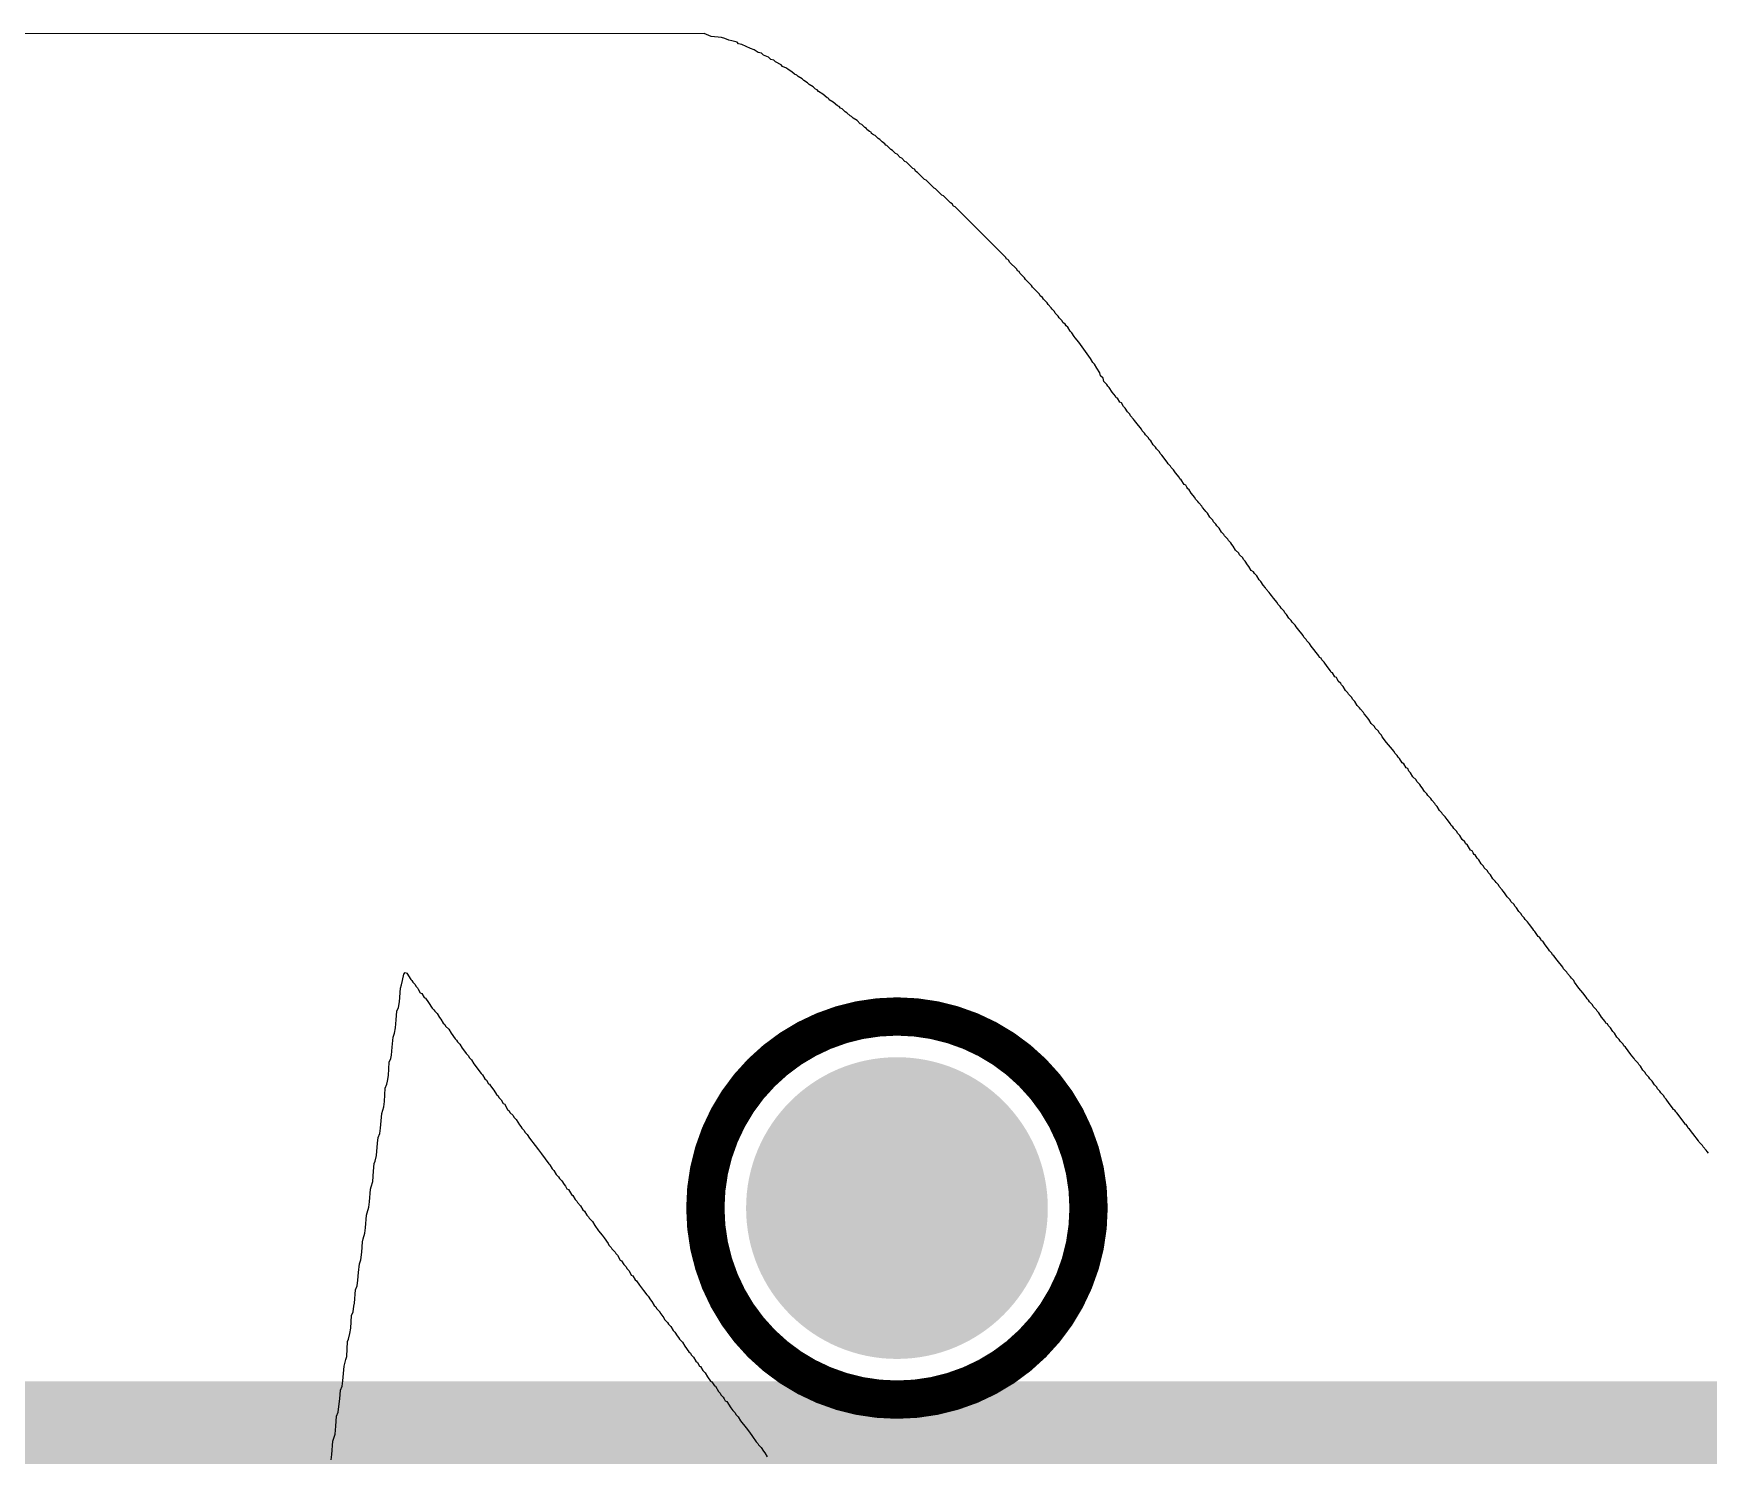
# Model space of a CAD drawing. Header units: inches. Extents: x -10 to 344, y -7 to 75.
# Drawn here: x 2.093 to 4.314, y 11.077 to 12.962 of the extents above; entities that cross this region are included whole.
import ezdxf

# ---------------------------------------------------------------- set-up
doc = ezdxf.new("R2010")
doc.units = ezdxf.units.IN
for name, color, linetype in [('Bottom Layer', 5, 'Continuous'), ('Bottom Overlay', 54, 'Continuous'), ('Drill Drawing', 1, 'Continuous'), ('Mid Layer 1', 16, 'Continuous'), ('Mid Layer 2', 76, 'Continuous'), ('Top Layer', 1, 'Continuous'), ('Top Solder', 216, 'Continuous'), ('Via Holes', 16, 'Continuous')]:
    doc.layers.add(name, color=color, linetype=linetype)

# ---------------------------------------------------------------- blocks, each defined once
blk = doc.blocks.new('DSGP_1575_18_4_A_02_117')
at = {"layer": 'Top Solder'}
blk.add_hatch(color=216, dxfattribs=at).paths.add_polyline_path([(-13.45, 1.85), (-13.45, -1.85), (-17.15, -1.85), (-17.15, 1.85)])

msp = doc.modelspace()

# ---------------------------------------------------------------- hatches: boundary and pattern name
at = {"layer": 'Bottom Layer'}
h = msp.add_hatch(color=5, dxfattribs=at)
edge = h.paths.add_edge_path()
edge.add_arc((3.2381, 11.4051), 0.2, 0, 360)
at = {"layer": 'Mid Layer 1'}
h = msp.add_hatch(color=16, dxfattribs=at)
edge = h.paths.add_edge_path()
edge.add_arc((3.2381, 11.4051), 0.2, 0, 360)
at = {"layer": 'Mid Layer 2'}
h = msp.add_hatch(color=76, dxfattribs=at)
edge = h.paths.add_edge_path()
edge.add_arc((3.2381, 11.4051), 0.2, 0, 360)
at = {"layer": 'Top Layer'}
h = msp.add_hatch(color=1, dxfattribs=at)
edge = h.paths.add_edge_path()
edge.add_arc((3.2381, 11.4051), 0.2, 0, 360)
at = {"layer": 'Via Holes'}
h = msp.add_hatch(color=7, dxfattribs=at)
edge = h.paths.add_edge_path()
edge.add_arc((3.2381, 11.4051), 0.1, 0, 360)

# ---------------------------------------------------------------- linework, layer by layer
at = {"layer": 'Bottom Overlay'}
for p, q in [((2.9825, 12.9623), (1.6716, 12.9618)), ((2.9918, 12.9581), (2.9825, 12.9623)), ((3.0053, 12.9571), (2.9918, 12.9581)), ((3.01, 12.9555), (3.0053, 12.9571)), ((3.0152, 12.9535), (3.01, 12.9555)), ((3.0194, 12.9524), (3.0152, 12.9535)), ((3.0261, 12.9509), (3.0194, 12.9524)), ((3.0282, 12.9488), (3.0261, 12.9509)), ((3.0324, 12.9477), (3.0282, 12.9488)), ((3.0438, 12.9425), (3.0324, 12.9477)), ((3.049, 12.9405), (3.0438, 12.9425)), ((3.0542, 12.9373), (3.049, 12.9405)), ((3.0584, 12.9363), (3.0542, 12.9373)), ((3.061, 12.9337), (3.0584, 12.9363)), ((3.0677, 12.9311), (3.061, 12.9337)), ((3.0709, 12.928), (3.0677, 12.9311)), ((3.075, 12.9269), (3.0709, 12.928)), ((3.0771, 12.9249), (3.075, 12.9269)), ((3.0844, 12.9207), (3.0771, 12.9249)), ((3.0865, 12.9186), (3.0844, 12.9207)), ((3.0917, 12.9165), (3.0865, 12.9186)), ((3.0937, 12.9145), (3.0917, 12.9165)), ((3.0989, 12.9113), (3.0937, 12.9145)), ((3.1021, 12.9082), (3.0989, 12.9113)), ((3.1052, 12.9072), (3.1021, 12.9082)), ((3.1073, 12.9051), (3.1052, 12.9072)), ((3.1125, 12.902), (3.1073, 12.9051)), ((3.1145, 12.8999), (3.1125, 12.902)), ((3.1197, 12.8968), (3.1145, 12.8999)), ((3.1218, 12.8947), (3.1197, 12.8968)), ((3.127, 12.8916), (3.1218, 12.8947)), ((3.1301, 12.8885), (3.127, 12.8916)), ((3.1322, 12.8874), (3.1301, 12.8885)), ((3.1343, 12.8853), (3.1322, 12.8874)), ((3.14, 12.8817), (3.1343, 12.8853)), ((3.1457, 12.877), (3.14, 12.8817)), ((3.1478, 12.876), (3.1457, 12.877)), ((3.1483, 12.8744), (3.1478, 12.876)), ((3.1535, 12.8713), (3.1483, 12.8744)), ((3.1592, 12.8666), (3.1535, 12.8713)), ((3.1613, 12.8656), (3.1592, 12.8666)), ((3.1634, 12.8635), (3.1613, 12.8656)), ((3.1655, 12.8625), (3.1634, 12.8635)), ((3.1696, 12.8583), (3.1655, 12.8625)), ((3.1717, 12.8573), (3.1696, 12.8583)), ((3.1759, 12.8531), (3.1717, 12.8573)), ((3.178, 12.8521), (3.1759, 12.8531)), ((3.18, 12.85), (3.178, 12.8521)), ((3.1852, 12.8469), (3.18, 12.85)), ((3.1894, 12.8427), (3.1852, 12.8469)), ((3.1915, 12.8417), (3.1894, 12.8427)), ((3.1956, 12.8375), (3.1915, 12.8417)), ((3.1977, 12.8365), (3.1956, 12.8375)), ((3.1982, 12.8349), (3.1977, 12.8365)), ((3.2019, 12.8323), (3.1982, 12.8349)), ((3.204, 12.8313), (3.2019, 12.8323)), ((3.2045, 12.8297), (3.204, 12.8313)), ((3.2071, 12.8281), (3.2045, 12.8297)), ((3.2092, 12.8271), (3.2071, 12.8281)), ((3.2133, 12.8229), (3.2092, 12.8271)), ((3.2154, 12.8219), (3.2133, 12.8229)), ((3.2185, 12.8188), (3.2154, 12.8219)), ((3.2222, 12.8162), (3.2185, 12.8188)), ((3.2232, 12.8141), (3.2222, 12.8162)), ((3.2248, 12.8136), (3.2232, 12.8141)), ((3.23, 12.8084), (3.2248, 12.8136)), ((3.232, 12.8073), (3.23, 12.8084)), ((3.2362, 12.8032), (3.232, 12.8073)), ((3.2383, 12.8021), (3.2362, 12.8032)), ((3.2424, 12.798), (3.2383, 12.8021)), ((3.2445, 12.7969), (3.2424, 12.798)), ((3.2487, 12.7928), (3.2445, 12.7969)), ((3.2508, 12.7917), (3.2487, 12.7928)), ((3.2591, 12.7834), (3.2508, 12.7917)), ((3.2612, 12.7824), (3.2591, 12.7834)), ((3.2632, 12.7793), (3.2612, 12.7824)), ((3.2653, 12.7782), (3.2632, 12.7793)), ((3.2747, 12.7689), (3.2653, 12.7782)), ((3.2768, 12.7678), (3.2747, 12.7689)), ((3.2872, 12.7574), (3.2768, 12.7678)), ((3.2892, 12.7564), (3.2872, 12.7574)), ((3.2976, 12.7481), (3.2892, 12.7564)), ((3.2996, 12.747), (3.2976, 12.7481)), ((3.309, 12.7377), (3.2996, 12.747)), ((3.3111, 12.7366), (3.309, 12.7377)), ((3.3132, 12.7335), (3.3111, 12.7366)), ((3.3152, 12.7325), (3.3132, 12.7335)), ((3.3823, 12.6654), (3.3152, 12.7325)), ((3.3833, 12.6633), (3.3823, 12.6654)), ((3.3849, 12.6628), (3.3833, 12.6633)), ((3.3865, 12.6612), (3.3849, 12.6628)), ((3.3875, 12.6592), (3.3865, 12.6612)), ((3.3969, 12.6498), (3.3875, 12.6592)), ((3.3979, 12.6477), (3.3969, 12.6498)), ((3.4, 12.6467), (3.3979, 12.6477)), ((3.401, 12.6446), (3.4, 12.6467)), ((3.4073, 12.6384), (3.401, 12.6446)), ((3.4083, 12.6363), (3.4073, 12.6384)), ((3.4166, 12.628), (3.4083, 12.6363)), ((3.4177, 12.6259), (3.4166, 12.628)), ((3.427, 12.6165), (3.4177, 12.6259)), ((3.4281, 12.6144), (3.427, 12.6165)), ((3.4312, 12.6124), (3.4281, 12.6144)), ((3.4322, 12.6103), (3.4312, 12.6124)), ((3.4374, 12.6051), (3.4322, 12.6103)), ((3.4385, 12.603), (3.4374, 12.6051)), ((3.4426, 12.5988), (3.4385, 12.603)), ((3.4437, 12.5968), (3.4426, 12.5988)), ((3.4468, 12.5936), (3.4437, 12.5968)), ((3.4478, 12.5916), (3.4468, 12.5936)), ((3.452, 12.5874), (3.4478, 12.5916)), ((3.453, 12.5853), (3.452, 12.5874)), ((3.4572, 12.5812), (3.453, 12.5853)), ((3.4582, 12.5791), (3.4572, 12.5812)), ((3.4613, 12.577), (3.4582, 12.5791)), ((3.4624, 12.5749), (3.4613, 12.577)), ((3.4645, 12.5728), (3.4624, 12.5749)), ((3.4676, 12.5676), (3.4645, 12.5728)), ((3.4697, 12.5656), (3.4676, 12.5676)), ((3.4728, 12.5604), (3.4697, 12.5656)), ((3.4743, 12.5588), (3.4728, 12.5604)), ((3.479, 12.5531), (3.4743, 12.5588)), ((3.4946, 12.5312), (3.479, 12.5531)), ((3.4977, 12.526), (3.4946, 12.5312)), ((3.4998, 12.524), (3.4977, 12.526)), ((3.5029, 12.5188), (3.4998, 12.524)), ((3.5071, 12.5125), (3.5029, 12.5188)), ((3.5081, 12.5084), (3.5071, 12.5125)), ((3.5113, 12.5053), (3.5081, 12.5084)), ((3.5123, 12.5011), (3.5113, 12.5053)), ((3.5165, 12.4969), (3.5123, 12.5011)), ((3.5175, 12.4949), (3.5165, 12.4969)), ((3.5196, 12.4928), (3.5175, 12.4949)), ((3.5232, 12.487), (3.5196, 12.4928)), ((3.5279, 12.4813), (3.5232, 12.487)), ((3.5289, 12.4793), (3.5279, 12.4813)), ((3.5305, 12.4787), (3.5289, 12.4793)), ((3.5336, 12.4735), (3.5305, 12.4787)), ((3.5357, 12.4725), (3.5336, 12.4735)), ((3.5383, 12.4678), (3.5357, 12.4725)), ((3.5404, 12.4657), (3.5383, 12.4678)), ((3.5435, 12.4605), (3.5404, 12.4657)), ((3.5466, 12.4574), (3.5435, 12.4605)), ((3.5477, 12.4553), (3.5466, 12.4574)), ((3.5518, 12.4512), (3.5477, 12.4553)), ((3.5529, 12.4491), (3.5518, 12.4512)), ((3.5549, 12.447), (3.5529, 12.4491)), ((3.5622, 12.4377), (3.5549, 12.447)), ((3.5633, 12.4356), (3.5622, 12.4377)), ((3.5664, 12.4325), (3.5633, 12.4356)), ((3.5674, 12.4304), (3.5664, 12.4325)), ((3.5716, 12.4262), (3.5674, 12.4304)), ((3.5726, 12.4241), (3.5716, 12.4262)), ((3.5747, 12.4221), (3.5726, 12.4241)), ((3.5778, 12.4169), (3.5747, 12.4221)), ((3.5809, 12.4137), (3.5778, 12.4169)), ((3.582, 12.4117), (3.5809, 12.4137)), ((3.5861, 12.4075), (3.582, 12.4117)), ((3.5872, 12.4054), (3.5861, 12.4075)), ((3.5893, 12.4033), (3.5872, 12.4054)), ((3.5965, 12.394), (3.5893, 12.4033)), ((3.5976, 12.3919), (3.5965, 12.394)), ((3.6007, 12.3888), (3.5976, 12.3919)), ((3.6017, 12.3867), (3.6007, 12.3888)), ((3.6049, 12.3836), (3.6017, 12.3867)), ((3.6075, 12.3799), (3.6049, 12.3836)), ((3.6121, 12.3742), (3.6075, 12.3799)), ((3.6132, 12.3721), (3.6121, 12.3742)), ((3.6147, 12.3706), (3.6132, 12.3721)), ((3.6189, 12.3643), (3.6147, 12.3706)), ((3.621, 12.3633), (3.6189, 12.3643)), ((3.6225, 12.3607), (3.621, 12.3633)), ((3.6236, 12.3586), (3.6225, 12.3607)), ((3.6251, 12.3581), (3.6236, 12.3586)), ((3.6283, 12.3529), (3.6251, 12.3581)), ((3.6329, 12.3472), (3.6283, 12.3529)), ((3.634, 12.3451), (3.6329, 12.3472)), ((3.6371, 12.342), (3.634, 12.3451)), ((3.6381, 12.3399), (3.6371, 12.342)), ((3.6423, 12.3357), (3.6381, 12.3399)), ((3.6433, 12.3337), (3.6423, 12.3357)), ((3.6464, 12.3305), (3.6433, 12.3337)), ((3.6475, 12.3285), (3.6464, 12.3305)), ((3.6496, 12.3264), (3.6475, 12.3285)), ((3.6527, 12.3212), (3.6496, 12.3264)), ((3.6568, 12.317), (3.6527, 12.3212)), ((3.6579, 12.3149), (3.6568, 12.317)), ((3.661, 12.3118), (3.6579, 12.3149)), ((3.662, 12.3097), (3.661, 12.3118)), ((3.6652, 12.3066), (3.662, 12.3097)), ((3.6683, 12.3014), (3.6652, 12.3066)), ((3.6714, 12.2983), (3.6683, 12.3014)), ((3.6724, 12.2962), (3.6714, 12.2983)), ((3.6766, 12.2921), (3.6724, 12.2962)), ((3.6776, 12.29), (3.6766, 12.2921)), ((3.6808, 12.2869), (3.6776, 12.29)), ((3.6818, 12.2848), (3.6808, 12.2869)), ((3.6839, 12.2827), (3.6818, 12.2848)), ((3.687, 12.2775), (3.6839, 12.2827)), ((3.6912, 12.2733), (3.687, 12.2775)), ((3.6922, 12.2713), (3.6912, 12.2733)), ((3.6964, 12.2671), (3.6922, 12.2713)), ((3.6974, 12.265), (3.6964, 12.2671)), ((3.6995, 12.2629), (3.6974, 12.265)), ((3.7026, 12.2578), (3.6995, 12.2629)), ((3.7047, 12.2557), (3.7026, 12.2578)), ((3.7078, 12.2505), (3.7047, 12.2557)), ((3.7109, 12.2484), (3.7078, 12.2505)), ((3.712, 12.2463), (3.7109, 12.2484)), ((3.7151, 12.2432), (3.712, 12.2463)), ((3.7182, 12.238), (3.7151, 12.2432)), ((3.7203, 12.2359), (3.7182, 12.238)), ((3.7234, 12.2307), (3.7203, 12.2359)), ((3.7265, 12.2276), (3.7234, 12.2307)), ((3.7276, 12.2255), (3.7265, 12.2276)), ((3.7317, 12.2214), (3.7276, 12.2255)), ((3.7328, 12.2193), (3.7317, 12.2214)), ((3.7348, 12.2172), (3.7328, 12.2193)), ((3.7374, 12.2136), (3.7348, 12.2172)), ((3.7421, 12.2078), (3.7374, 12.2136)), ((3.7432, 12.2058), (3.7421, 12.2078)), ((3.7463, 12.2026), (3.7432, 12.2058)), ((3.7473, 12.2006), (3.7463, 12.2026)), ((3.7515, 12.1964), (3.7473, 12.2006)), ((3.7525, 12.1943), (3.7515, 12.1964)), ((3.7546, 12.1922), (3.7525, 12.1943)), ((3.7577, 12.187), (3.7546, 12.1922)), ((3.7608, 12.1839), (3.7577, 12.187)), ((3.7619, 12.1818), (3.7608, 12.1839)), ((3.766, 12.1777), (3.7619, 12.1818)), ((3.7671, 12.1756), (3.766, 12.1777)), ((3.7692, 12.1735), (3.7671, 12.1756)), ((3.7764, 12.1642), (3.7692, 12.1735)), ((3.7775, 12.1621), (3.7764, 12.1642)), ((3.7806, 12.159), (3.7775, 12.1621)), ((3.7816, 12.1569), (3.7806, 12.159)), ((3.7848, 12.1538), (3.7816, 12.1569)), ((3.7874, 12.1501), (3.7848, 12.1538)), ((3.7972, 12.1371), (3.7874, 12.1501)), ((3.7983, 12.135), (3.7972, 12.1371)), ((3.8004, 12.134), (3.7983, 12.135)), ((3.8014, 12.1319), (3.8004, 12.134)), ((3.8045, 12.1288), (3.8014, 12.1319)), ((3.8082, 12.1231), (3.8045, 12.1288)), ((3.8128, 12.1174), (3.8082, 12.1231)), ((3.8139, 12.1153), (3.8128, 12.1174)), ((3.8154, 12.1148), (3.8139, 12.1153)), ((3.8186, 12.1096), (3.8154, 12.1148)), ((3.8206, 12.1085), (3.8186, 12.1096)), ((3.8222, 12.1059), (3.8206, 12.1085)), ((3.8232, 12.1038), (3.8222, 12.1059)), ((3.8264, 12.1007), (3.8232, 12.1038)), ((3.8274, 12.0986), (3.8264, 12.1007)), ((3.8295, 12.0966), (3.8274, 12.0986)), ((3.8326, 12.0914), (3.8295, 12.0966)), ((3.8357, 12.0882), (3.8326, 12.0914)), ((3.8368, 12.0862), (3.8357, 12.0882)), ((3.8409, 12.082), (3.8368, 12.0862)), ((3.842, 12.0799), (3.8409, 12.082)), ((3.8451, 12.0768), (3.842, 12.0799)), ((3.8482, 12.0716), (3.8451, 12.0768)), ((3.8513, 12.0685), (3.8482, 12.0716)), ((3.8524, 12.0664), (3.8513, 12.0685)), ((3.8565, 12.0622), (3.8524, 12.0664)), ((3.8576, 12.0602), (3.8565, 12.0622)), ((3.8607, 12.057), (3.8576, 12.0602)), ((3.8617, 12.055), (3.8607, 12.057)), ((3.8638, 12.0529), (3.8617, 12.055)), ((3.8669, 12.0477), (3.8638, 12.0529)), ((3.8711, 12.0435), (3.8669, 12.0477)), ((3.8721, 12.0414), (3.8711, 12.0435)), ((3.8763, 12.0373), (3.8721, 12.0414)), ((3.8773, 12.0352), (3.8763, 12.0373)), ((3.8804, 12.0321), (3.8773, 12.0352)), ((3.8815, 12.03), (3.8804, 12.0321)), ((3.8872, 12.0222), (3.8815, 12.03)), ((3.8924, 12.016), (3.8872, 12.0222)), ((3.8971, 12.0102), (3.8924, 12.016)), ((3.8981, 12.0082), (3.8971, 12.0102)), ((3.9012, 12.005), (3.8981, 12.0082)), ((3.9023, 12.003), (3.9012, 12.005)), ((3.9044, 12.0009), (3.9023, 12.003)), ((3.908, 11.9952), (3.9044, 12.0009)), ((3.9101, 11.9941), (3.908, 11.9952)), ((3.9132, 11.9889), (3.9101, 11.9941)), ((3.9153, 11.9879), (3.9132, 11.9889)), ((3.9168, 11.9843), (3.9153, 11.9879)), ((3.9189, 11.9822), (3.9168, 11.9843)), ((3.922, 11.977), (3.9189, 11.9822)), ((3.9262, 11.9728), (3.922, 11.977)), ((3.9272, 11.9707), (3.9262, 11.9728)), ((3.9314, 11.9666), (3.9272, 11.9707)), ((3.9324, 11.9645), (3.9314, 11.9666)), ((3.9345, 11.9624), (3.9324, 11.9645)), ((3.9376, 11.9572), (3.9345, 11.9624)), ((3.9407, 11.9541), (3.9376, 11.9572)), ((3.9418, 11.952), (3.9407, 11.9541)), ((3.9459, 11.9479), (3.9418, 11.952)), ((3.947, 11.9458), (3.9459, 11.9479)), ((3.9511, 11.9416), (3.947, 11.9458)), ((3.9522, 11.9395), (3.9511, 11.9416)), ((3.9543, 11.9375), (3.9522, 11.9395)), ((3.9574, 11.9323), (3.9543, 11.9375)), ((3.9605, 11.9291), (3.9574, 11.9323)), ((3.9615, 11.9271), (3.9605, 11.9291)), ((3.9647, 11.9239), (3.9615, 11.9271)), ((3.9673, 11.9203), (3.9647, 11.9239)), ((3.9719, 11.9146), (3.9673, 11.9203)), ((3.973, 11.9125), (3.9719, 11.9146)), ((3.9751, 11.9104), (3.973, 11.9125)), ((3.9761, 11.9083), (3.9751, 11.9104)), ((3.9803, 11.9042), (3.9761, 11.9083)), ((3.9813, 11.9021), (3.9803, 11.9042)), ((3.9844, 11.899), (3.9813, 11.9021)), ((3.9875, 11.8938), (3.9844, 11.899)), ((3.9907, 11.8907), (3.9875, 11.8938)), ((3.9917, 11.8886), (3.9907, 11.8907)), ((3.9943, 11.886), (3.9917, 11.8886)), ((3.9985, 11.8797), (3.9943, 11.886)), ((4.0005, 11.8787), (3.9985, 11.8797)), ((4.0021, 11.8761), (4.0005, 11.8787)), ((4.0031, 11.874), (4.0021, 11.8761)), ((4.0047, 11.8735), (4.0031, 11.874)), ((4.0073, 11.8688), (4.0047, 11.8735)), ((4.0094, 11.8667), (4.0073, 11.8688)), ((4.0125, 11.8615), (4.0094, 11.8667)), ((4.0156, 11.8584), (4.0125, 11.8615)), ((4.0167, 11.8563), (4.0156, 11.8584)), ((4.0208, 11.8522), (4.0167, 11.8563)), ((4.0219, 11.8501), (4.0208, 11.8522)), ((4.025, 11.847), (4.0219, 11.8501)), ((4.0281, 11.8418), (4.025, 11.847)), ((4.0312, 11.8387), (4.0281, 11.8418)), ((4.0323, 11.8366), (4.0312, 11.8387)), ((4.0354, 11.8335), (4.0323, 11.8366)), ((4.0364, 11.8314), (4.0354, 11.8335)), ((4.0406, 11.8272), (4.0364, 11.8314)), ((4.0416, 11.8251), (4.0406, 11.8272)), ((4.0437, 11.8231), (4.0416, 11.8251)), ((4.0468, 11.8179), (4.0437, 11.8231)), ((4.051, 11.8137), (4.0468, 11.8179)), ((4.052, 11.8116), (4.051, 11.8137)), ((4.0562, 11.8075), (4.052, 11.8116)), ((4.0572, 11.8054), (4.0562, 11.8075)), ((4.0593, 11.8033), (4.0572, 11.8054)), ((4.0624, 11.7981), (4.0593, 11.8033)), ((4.0655, 11.795), (4.0624, 11.7981)), ((4.0666, 11.7929), (4.0655, 11.795)), ((4.0697, 11.7898), (4.0666, 11.7929)), ((4.0707, 11.7877), (4.0697, 11.7898)), ((4.0739, 11.7846), (4.0707, 11.7877)), ((4.0765, 11.7809), (4.0739, 11.7846)), ((4.0811, 11.7752), (4.0765, 11.7809)), ((4.0822, 11.7731), (4.0811, 11.7752)), ((4.0837, 11.7716), (4.0822, 11.7731)), ((4.0879, 11.7653), (4.0837, 11.7716)), ((4.09, 11.7643), (4.0879, 11.7653)), ((4.0915, 11.7617), (4.09, 11.7643)), ((4.0926, 11.7596), (4.0915, 11.7617)), ((4.0941, 11.7591), (4.0926, 11.7596)), ((4.0973, 11.7539), (4.0941, 11.7591)), ((4.1019, 11.7482), (4.0973, 11.7539)), ((4.103, 11.7461), (4.1019, 11.7482)), ((4.1061, 11.743), (4.103, 11.7461)), ((4.1071, 11.7409), (4.1061, 11.743)), ((4.1087, 11.7394), (4.1071, 11.7409)), ((4.1134, 11.7336), (4.1087, 11.7394)), ((4.1207, 11.7243), (4.1134, 11.7336)), ((4.1217, 11.7222), (4.1207, 11.7243)), ((2.5811, 11.7009), (2.5826, 11.7066)), ((2.5826, 11.7066), (2.5842, 11.7154)), ((2.5842, 11.7154), (2.5863, 11.7175)), ((2.5863, 11.7175), (2.5883, 11.7165)), ((2.5883, 11.7165), (2.5935, 11.7082)), ((2.5935, 11.7082), (2.5951, 11.7066)), ((2.5951, 11.7066), (2.5961, 11.7045)), ((2.5961, 11.7045), (2.5993, 11.7014)), ((4.1259, 11.718), (4.1217, 11.7222)), ((4.1269, 11.716), (4.1259, 11.718)), ((4.1311, 11.7118), (4.1269, 11.716)), ((4.1321, 11.7097), (4.1311, 11.7118)), ((4.1352, 11.7066), (4.1321, 11.7097)), ((4.1363, 11.7045), (4.1352, 11.7066)), ((4.142, 11.6967), (4.1363, 11.7045)), ((2.5785, 11.6785), (2.58, 11.6967)), ((2.58, 11.6967), (2.5811, 11.7009)), ((2.5993, 11.7014), (2.6003, 11.6993)), ((2.6003, 11.6993), (2.6024, 11.6972)), ((2.6024, 11.6972), (2.6034, 11.6952)), ((2.6034, 11.6952), (2.606, 11.6905)), ((2.606, 11.6905), (2.6081, 11.6894)), ((2.6081, 11.6894), (2.6112, 11.6842)), ((2.6112, 11.6842), (2.6133, 11.6832)), ((2.6133, 11.6832), (2.6169, 11.6775)), ((4.1472, 11.6905), (4.142, 11.6967)), ((4.1519, 11.6848), (4.1472, 11.6905)), ((4.1529, 11.6827), (4.1519, 11.6848)), ((4.155, 11.6806), (4.1529, 11.6827)), ((4.156, 11.6785), (4.155, 11.6806)), ((2.5743, 11.6546), (2.5753, 11.666)), ((2.5753, 11.666), (2.5774, 11.6712)), ((2.5774, 11.6712), (2.5785, 11.6785)), ((2.6169, 11.6775), (2.6221, 11.6702)), ((2.6221, 11.6702), (2.6242, 11.6681)), ((2.6242, 11.6681), (2.6253, 11.666)), ((2.6253, 11.666), (2.6284, 11.6629)), ((2.6284, 11.6629), (2.6315, 11.6577)), ((2.6315, 11.6577), (2.6336, 11.6556)), ((4.1602, 11.6744), (4.156, 11.6785)), ((4.1612, 11.6723), (4.1602, 11.6744)), ((4.1654, 11.6681), (4.1612, 11.6723)), ((4.1664, 11.666), (4.1654, 11.6681)), ((4.1685, 11.664), (4.1664, 11.666)), ((4.1721, 11.6582), (4.1685, 11.664)), ((4.1768, 11.6525), (4.1721, 11.6582)), ((2.5701, 11.6317), (2.5722, 11.6369)), ((2.5722, 11.6369), (2.5733, 11.6442)), ((2.5733, 11.6442), (2.5743, 11.6546)), ((2.6336, 11.6556), (2.6367, 11.6504)), ((2.6367, 11.6504), (2.6388, 11.6484)), ((2.6388, 11.6484), (2.6398, 11.6463)), ((2.6398, 11.6463), (2.644, 11.6421)), ((2.644, 11.6421), (2.6471, 11.6369)), ((2.6471, 11.6369), (2.6523, 11.6296)), ((4.1778, 11.6504), (4.1768, 11.6525)), ((4.1799, 11.6494), (4.1778, 11.6504)), ((4.181, 11.6473), (4.1799, 11.6494)), ((4.1841, 11.6442), (4.181, 11.6473)), ((4.1872, 11.639), (4.1841, 11.6442)), ((4.1893, 11.6369), (4.1872, 11.639)), ((4.1924, 11.6317), (4.1893, 11.6369)), ((2.5681, 11.6078), (2.5691, 11.6182)), ((2.5691, 11.6182), (2.5701, 11.6317)), ((2.6523, 11.6296), (2.6544, 11.6276)), ((2.6544, 11.6276), (2.6554, 11.6255)), ((2.6554, 11.6255), (2.6585, 11.6224)), ((2.6585, 11.6224), (2.6616, 11.6172)), ((2.6616, 11.6172), (2.6637, 11.6151)), ((2.6637, 11.6151), (2.6668, 11.6099)), ((4.1955, 11.6286), (4.1924, 11.6317)), ((4.1966, 11.6265), (4.1955, 11.6286)), ((4.2007, 11.6224), (4.1966, 11.6265)), ((4.2018, 11.6203), (4.2007, 11.6224)), ((4.2038, 11.6182), (4.2018, 11.6203)), ((4.2111, 11.6088), (4.2038, 11.6182)), ((2.5639, 11.5808), (2.5649, 11.5984)), ((2.5649, 11.5984), (2.567, 11.6036)), ((2.567, 11.6036), (2.5681, 11.6078)), ((2.6668, 11.6099), (2.67, 11.6068)), ((2.67, 11.6068), (2.671, 11.6047)), ((2.671, 11.6047), (2.6741, 11.6016)), ((2.6741, 11.6016), (2.6772, 11.5964)), ((2.6772, 11.5964), (2.6871, 11.5834)), ((4.2122, 11.6068), (4.2111, 11.6088)), ((4.2153, 11.6036), (4.2122, 11.6068)), ((4.2163, 11.6016), (4.2153, 11.6036)), ((4.2205, 11.5974), (4.2163, 11.6016)), ((4.2215, 11.5953), (4.2205, 11.5974)), ((4.2236, 11.5932), (4.2215, 11.5953)), ((4.2267, 11.588), (4.2236, 11.5932)), ((2.5597, 11.5641), (2.5618, 11.5693)), ((2.5618, 11.5693), (2.5629, 11.5735)), ((2.5629, 11.5735), (2.5639, 11.5808)), ((2.6871, 11.5834), (2.6887, 11.5818)), ((2.6887, 11.5818), (2.6918, 11.5766)), ((2.6918, 11.5766), (2.6939, 11.5745)), ((2.6939, 11.5745), (2.6965, 11.5698)), ((2.6965, 11.5698), (2.698, 11.5693)), ((2.698, 11.5693), (2.6991, 11.5672)), ((4.2298, 11.5849), (4.2267, 11.588)), ((4.2309, 11.5828), (4.2298, 11.5849)), ((4.235, 11.5787), (4.2309, 11.5828)), ((4.2361, 11.5766), (4.235, 11.5787)), ((4.2392, 11.5735), (4.2361, 11.5766)), ((4.2423, 11.5683), (4.2392, 11.5735)), ((2.5577, 11.5392), (2.5587, 11.5464)), ((2.5587, 11.5464), (2.5597, 11.5641)), ((2.6991, 11.5672), (2.7038, 11.5615)), ((2.7038, 11.5615), (2.7074, 11.5558)), ((2.7074, 11.5558), (2.7095, 11.5537)), ((2.7095, 11.5537), (2.7105, 11.5516)), ((2.7105, 11.5516), (2.7136, 11.5485)), ((2.7136, 11.5485), (2.7162, 11.5438)), ((4.2454, 11.5652), (4.2423, 11.5683)), ((4.2465, 11.5631), (4.2454, 11.5652)), ((4.2496, 11.56), (4.2465, 11.5631)), ((4.2506, 11.5579), (4.2496, 11.56)), ((4.2548, 11.5537), (4.2506, 11.5579)), ((4.2558, 11.5516), (4.2548, 11.5537)), ((4.2579, 11.5496), (4.2558, 11.5516)), ((4.2616, 11.5438), (4.2579, 11.5496)), ((2.5535, 11.5111), (2.5551, 11.5303)), ((2.5551, 11.5303), (2.5577, 11.5392)), ((2.7162, 11.5438), (2.7178, 11.5433)), ((2.7178, 11.5433), (2.722, 11.536)), ((2.722, 11.536), (2.724, 11.534)), ((2.724, 11.534), (2.7251, 11.5319)), ((2.7251, 11.5319), (2.7292, 11.5277)), ((2.7292, 11.5277), (2.7303, 11.5256)), ((2.7303, 11.5256), (2.7334, 11.5225)), ((4.2662, 11.5381), (4.2616, 11.5438)), ((4.2673, 11.536), (4.2662, 11.5381)), ((4.2694, 11.535), (4.2673, 11.536)), ((4.2704, 11.5329), (4.2694, 11.535)), ((4.272, 11.5314), (4.2704, 11.5329)), ((4.2818, 11.5184), (4.272, 11.5314)), ((2.5504, 11.4986), (2.5525, 11.5038)), ((2.5525, 11.5038), (2.5535, 11.5111)), ((2.7334, 11.5225), (2.7376, 11.5153)), ((2.7376, 11.5153), (2.7396, 11.5132)), ((2.7396, 11.5132), (2.7407, 11.5111)), ((2.7407, 11.5111), (2.7438, 11.508)), ((2.7438, 11.508), (2.7448, 11.5059)), ((2.7448, 11.5059), (2.748, 11.5028)), ((2.748, 11.5028), (2.7511, 11.4976)), ((4.2829, 11.5163), (4.2818, 11.5184)), ((4.2844, 11.5158), (4.2829, 11.5163)), ((4.286, 11.5132), (4.2844, 11.5158)), ((4.287, 11.5111), (4.286, 11.5132)), ((4.2886, 11.5095), (4.287, 11.5111)), ((4.2933, 11.5038), (4.2886, 11.5095)), ((4.3006, 11.4944), (4.2933, 11.5038)), ((2.5483, 11.4747), (2.5493, 11.4913)), ((2.5493, 11.4913), (2.5504, 11.4986)), ((2.7511, 11.4976), (2.7584, 11.4882)), ((2.7584, 11.4882), (2.763, 11.4825)), ((2.763, 11.4825), (2.7667, 11.4768)), ((4.3016, 11.4924), (4.3006, 11.4944)), ((4.3058, 11.4882), (4.3016, 11.4924)), ((4.3068, 11.4861), (4.3058, 11.4882)), ((4.311, 11.482), (4.3068, 11.4861)), ((4.312, 11.4799), (4.311, 11.482)), ((4.3141, 11.4778), (4.312, 11.4799)), ((2.5441, 11.4539), (2.5452, 11.4643)), ((2.5452, 11.4643), (2.5462, 11.4674)), ((2.5462, 11.4674), (2.5483, 11.4747)), ((2.7667, 11.4768), (2.7766, 11.4638)), ((2.7766, 11.4638), (2.7781, 11.4622)), ((2.7781, 11.4622), (2.7812, 11.457)), ((2.541, 11.4331), (2.5431, 11.4404)), ((2.5431, 11.4404), (2.5441, 11.4539)), ((2.7812, 11.457), (2.7833, 11.4549)), ((2.7833, 11.4549), (2.7864, 11.4497)), ((2.7864, 11.4497), (2.7896, 11.4466)), ((2.7896, 11.4466), (2.7906, 11.4445)), ((2.7906, 11.4445), (2.7937, 11.4414)), ((2.7937, 11.4414), (2.7968, 11.4362)), ((2.7968, 11.4362), (2.7989, 11.4341)), ((2.5379, 11.4061), (2.5389, 11.4133)), ((2.5389, 11.4133), (2.54, 11.43)), ((2.54, 11.43), (2.541, 11.4331)), ((2.7989, 11.4341), (2.8005, 11.4305)), ((2.8005, 11.4305), (2.8026, 11.4295)), ((2.8026, 11.4295), (2.8067, 11.4232)), ((2.8067, 11.4232), (2.8083, 11.4217)), ((2.8083, 11.4217), (2.8114, 11.4165)), ((2.8114, 11.4165), (2.8135, 11.4144)), ((2.8135, 11.4144), (2.8145, 11.4123)), ((2.5337, 11.379), (2.5348, 11.3957)), ((2.5348, 11.3957), (2.5358, 11.3988)), ((2.5358, 11.3988), (2.5379, 11.4061)), ((2.8145, 11.4123), (2.8187, 11.4081)), ((2.8187, 11.4081), (2.8218, 11.4029)), ((2.8218, 11.4029), (2.8239, 11.4009)), ((2.8239, 11.4009), (2.827, 11.3957)), ((2.827, 11.3957), (2.8291, 11.3936)), ((2.8291, 11.3936), (2.8301, 11.3915)), ((2.8301, 11.3915), (2.8343, 11.3873)), ((2.5306, 11.3645), (2.5327, 11.3717)), ((2.5327, 11.3717), (2.5337, 11.379)), ((2.8343, 11.3873), (2.8374, 11.3821)), ((2.8374, 11.3821), (2.8426, 11.3749)), ((2.8426, 11.3749), (2.8473, 11.3691)), ((2.8473, 11.3691), (2.8488, 11.3676)), ((2.5275, 11.3364), (2.5285, 11.3468)), ((2.5285, 11.3468), (2.5296, 11.3603)), ((2.5296, 11.3603), (2.5306, 11.3645)), ((2.8488, 11.3676), (2.8499, 11.3655)), ((2.8499, 11.3655), (2.8551, 11.3582)), ((2.8551, 11.3582), (2.8561, 11.3561)), ((2.8561, 11.3561), (2.8592, 11.353)), ((2.8592, 11.353), (2.8603, 11.3509)), ((2.8603, 11.3509), (2.8644, 11.3468)), ((2.8644, 11.3468), (2.8655, 11.3447)), ((2.5244, 11.3197), (2.5254, 11.3312)), ((2.5254, 11.3312), (2.5275, 11.3364)), ((2.8655, 11.3447), (2.8676, 11.3426)), ((2.8676, 11.3426), (2.8712, 11.3359)), ((2.8712, 11.3359), (2.8728, 11.3353)), ((2.8728, 11.3353), (2.8759, 11.3301)), ((2.8759, 11.3301), (2.879, 11.327)), ((2.879, 11.327), (2.88, 11.3249)), ((2.88, 11.3249), (2.8832, 11.3218)), ((2.5223, 11.3021), (2.5233, 11.3093)), ((2.5233, 11.3093), (2.5244, 11.3197)), ((2.8832, 11.3218), (2.8857, 11.3161)), ((2.8857, 11.3161), (2.8878, 11.3151)), ((2.8878, 11.3151), (2.8909, 11.3099)), ((2.8909, 11.3099), (2.893, 11.3088)), ((2.893, 11.3088), (2.8967, 11.3031)), ((2.8967, 11.3031), (2.9019, 11.2958)), ((2.5192, 11.2792), (2.5202, 11.2969)), ((2.5202, 11.2969), (2.5223, 11.3021)), ((2.9019, 11.2958), (2.9065, 11.2901)), ((2.9065, 11.2901), (2.9081, 11.2885)), ((2.9081, 11.2885), (2.9112, 11.2833)), ((2.9112, 11.2833), (2.9133, 11.2813)), ((2.9133, 11.2813), (2.9164, 11.2761)), ((2.514, 11.2459), (2.515, 11.2626)), ((2.515, 11.2626), (2.5171, 11.2677)), ((2.5171, 11.2677), (2.5181, 11.275)), ((2.5181, 11.275), (2.5192, 11.2792)), ((2.9164, 11.2761), (2.9185, 11.274)), ((2.9185, 11.274), (2.9195, 11.2719)), ((2.9195, 11.2719), (2.9237, 11.2677)), ((2.9237, 11.2677), (2.9237, 11.2667)), ((2.9237, 11.2667), (2.9289, 11.2594)), ((2.9289, 11.2594), (2.9299, 11.2573)), ((2.5109, 11.2314), (2.5129, 11.2386)), ((2.5129, 11.2386), (2.514, 11.2459)), ((2.9299, 11.2573), (2.9341, 11.2532)), ((2.9341, 11.2532), (2.9351, 11.2511)), ((2.9351, 11.2511), (2.9383, 11.248)), ((2.9383, 11.248), (2.9414, 11.2428)), ((2.9414, 11.2428), (2.9435, 11.2407)), ((2.9435, 11.2407), (2.9466, 11.2355)), ((2.5088, 11.2085), (2.5098, 11.2282)), ((2.5098, 11.2282), (2.5109, 11.2314)), ((2.9466, 11.2355), (2.9487, 11.2334)), ((2.9487, 11.2334), (2.9497, 11.2314)), ((2.9497, 11.2314), (2.9539, 11.2272)), ((2.9539, 11.2272), (2.957, 11.222)), ((2.957, 11.222), (2.9622, 11.2147)), ((2.9622, 11.2147), (2.9643, 11.2126)), ((2.5036, 11.1762), (2.5051, 11.1955)), ((2.5051, 11.1955), (2.5077, 11.2043)), ((2.5077, 11.2043), (2.5088, 11.2085)), ((2.9643, 11.2126), (2.9653, 11.2106)), ((2.9653, 11.2106), (2.9684, 11.2074)), ((2.9684, 11.2074), (2.9715, 11.2022)), ((2.9715, 11.2022), (2.9736, 11.2002)), ((2.9736, 11.2002), (2.9762, 11.1955)), ((2.9762, 11.1955), (2.9778, 11.195)), ((2.9778, 11.195), (2.9809, 11.1898)), ((2.5005, 11.1638), (2.5025, 11.169)), ((2.5025, 11.169), (2.5036, 11.1762)), ((2.9809, 11.1898), (2.984, 11.1866)), ((2.984, 11.1866), (2.9871, 11.1814)), ((2.9871, 11.1814), (2.9908, 11.1757)), ((2.9908, 11.1757), (2.9929, 11.1747)), ((2.9929, 11.1747), (2.996, 11.1695)), ((2.996, 11.1695), (2.9975, 11.169)), ((2.9975, 11.169), (3.0017, 11.1617)), ((2.4984, 11.1419), (2.4994, 11.1523)), ((2.4994, 11.1523), (2.5005, 11.1638)), ((3.0017, 11.1617), (3.0038, 11.1596)), ((3.0038, 11.1596), (3.0048, 11.1575)), ((3.0048, 11.1575), (3.0079, 11.1544)), ((3.0079, 11.1544), (3.009, 11.1523)), ((3.009, 11.1523), (3.0105, 11.1497)), ((3.0105, 11.1497), (3.0126, 11.1487)), ((3.0126, 11.1487), (3.0178, 11.1404)), ((2.4942, 11.1159), (2.4953, 11.1294)), ((2.4953, 11.1294), (2.4973, 11.1346)), ((2.4973, 11.1346), (2.4984, 11.1419)), ((3.0178, 11.1404), (3.0204, 11.1367)), ((3.0204, 11.1367), (3.0235, 11.1336)), ((3.0235, 11.1336), (3.0246, 11.1315)), ((3.0246, 11.1315), (3.0277, 11.1284)), ((3.0277, 11.1284), (3.0308, 11.1232)), ((2.4921, 11.1014), (2.4932, 11.1055)), ((2.4932, 11.1055), (2.4942, 11.1159)), ((3.0308, 11.1232), (3.0381, 11.1138)), ((3.0381, 11.1138), (3.0428, 11.1081)), ((3.0428, 11.1081), (3.0464, 11.1024)), ((3.0464, 11.1024), (3.0516, 11.0951)), ((2.489, 11.0785), (2.4901, 11.0962)), ((2.4901, 11.0962), (2.4921, 11.1014)), ((3.0516, 11.0951), (3.0537, 11.093)), ((3.0537, 11.093), (3.0547, 11.091)), ((3.0547, 11.091), (3.0579, 11.0878)), ((3.0579, 11.0878), (3.061, 11.0826)), ((3.061, 11.0826), (3.0631, 11.0806)), ((3.0631, 11.0806), (3.0662, 11.0754)), ((2.488, 11.0712), (2.489, 11.0785))]:
    msp.add_line(p, q, dxfattribs=at)
at = {"layer": 'Drill Drawing'}
for points in [[(3.4921, 11.4051, 0.0508, 0.0508, 1), (2.9841, 11.4051, 0.0508, 0.0508, 1)], [(2.9714, 11.4051, 0.0254, 0.0254, 1), (2.9968, 11.4051, 0.0254, 0.0254, 1)], [(3.4794, 11.4051, 0.0254, 0.0254, 1), (3.5048, 11.4051, 0.0254, 0.0254, 1)]]:
    msp.add_lwpolyline(points, format="xyseb", close=True, dxfattribs=at)

# ---------------------------------------------------------------- block references
msp.add_blockref('DSGP_1575_18_4_A_02_117', (17.8637, 9.3256))

doc.saveas('drawing.dxf')
